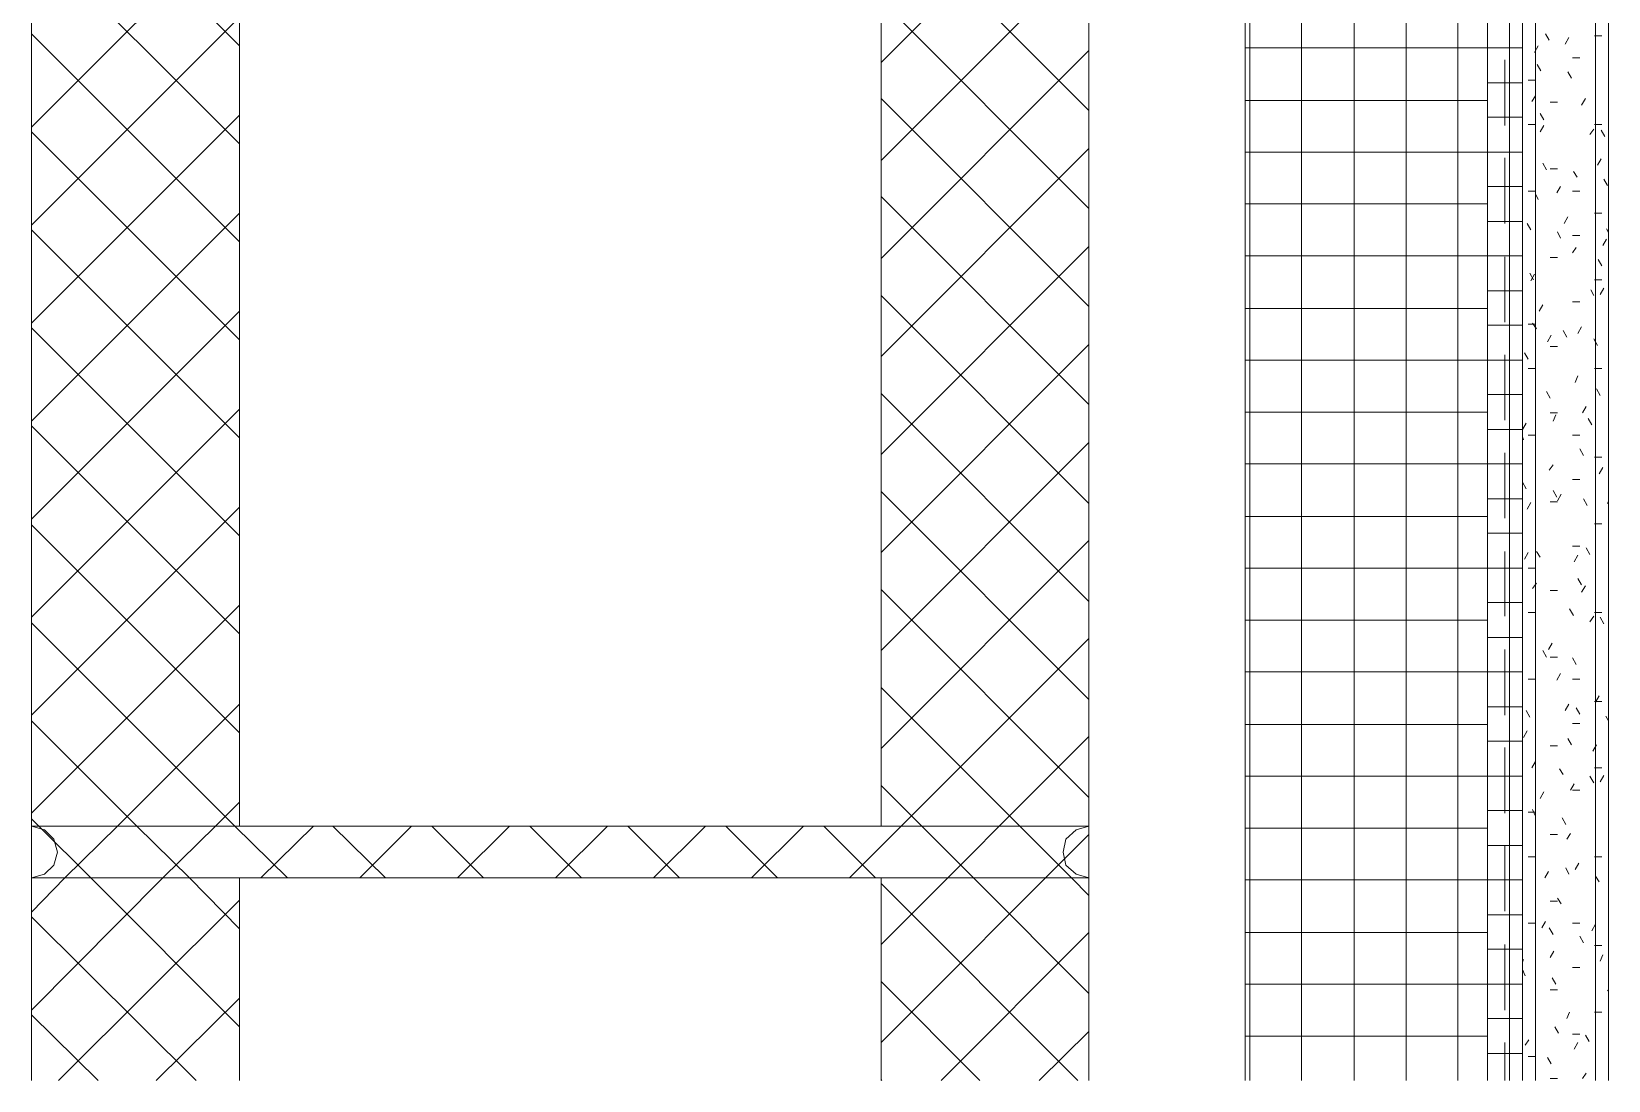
# Model space of a CAD drawing. Header units: inches. Extents: x -257 to 21868, y -296 to 108.
# Drawn here: x 160.92 to 172.27, y 10.24 to 17.78 of the extents above; entities that cross this region are included whole.
import ezdxf

# ---------------------------------------------------------------- set-up
doc = ezdxf.new("R2010")
doc.units = ezdxf.units.IN
doc.header["$MEASUREMENT"] = 0
doc.layers.add('NSE-By_Others', color=8, linetype='Continuous', lineweight=0)

msp = doc.modelspace()

# ---------------------------------------------------------------- linework, layer by layer
at = {"layer": 'NSE-By_Others'}
for points in [[(171.55609, 10.239), (171.55609, 24.03554)], [(171.64918, 24.03554), (171.64918, 10.239)], [(172.26753, 10.239), (172.26753, 24.03554)], [(171.74226, 23.74299), (171.74226, 10.239)], [(172.17444, 23.74299), (172.17444, 10.239)], [(169.6545, 23.49698), (169.6545, 10.239)], [(170.06008, 10.239), (170.06008, 23.49698)], [(170.81141, 10.239), (170.81141, 23.49698)], [(169.68774, 10.239), (169.68774, 23.45708)], [(170.43907, 10.239), (170.43907, 23.45708)], [(171.18375, 10.239), (171.18375, 23.45708)], [(160.92444, 22.85868), (160.92444, 10.239)], [(168.53083, 22.85868), (168.53083, 10.239)], [(171.39652, 20.31214), (171.39652, 10.239)], [(162.42046, 19.67384), (162.42046, 12.06746)], [(167.03482, 19.67384), (167.03482, 12.06746)], [(162.42046, 17.67916), (160.92444, 19.17517)], [(167.03482, 17.55948), (168.53083, 19.05549)], [(168.53083, 17.21373), (167.03482, 18.70974)], [(160.92444, 17.09405), (162.42046, 18.59006)], [(162.42046, 16.97437), (160.92444, 18.47038)], [(167.03482, 16.85469), (168.53083, 18.3507)], [(168.53083, 16.50895), (167.03482, 18.00496)], [(160.92444, 16.38926), (162.42046, 17.88527)], [(162.42046, 16.26958), (160.92444, 17.76559)], [(171.842, 17.71905), (171.8154, 17.76559)], [(171.98163, 17.739), (171.95503, 17.69246)], [(172.1678, 17.7523), (172.22099, 17.7523)], [(167.03482, 16.1499), (168.53083, 17.64591)], [(169.6545, 17.66586), (171.64918, 17.66586)], [(171.76221, 17.67916), (171.73561, 17.63262)], [(172.00822, 17.59272), (172.06141, 17.59272)], [(171.52285, 17.57942), (171.52285, 17.10735)], [(171.78216, 17.49964), (171.75556, 17.54618)], [(172.00157, 17.44645), (171.97498, 17.49299)], [(171.39652, 17.4132), (171.64918, 17.4132)], [(171.68907, 17.43315), (171.74226, 17.43315)], [(168.53083, 15.80416), (167.03482, 17.30017)], [(169.6545, 17.28687), (171.39652, 17.28687)], [(171.74226, 17.32012), (171.71567, 17.28022)], [(171.84865, 17.27357), (171.90184, 17.27357)], [(172.10131, 17.30017), (172.07471, 17.25363)], [(160.92444, 15.68448), (162.42046, 17.18049)], [(171.39652, 17.16719), (171.64918, 17.16719)], [(171.8021, 17.14724), (171.77551, 17.19379)], [(162.42046, 15.5648), (160.92444, 17.06081)], [(171.68907, 17.114), (171.74226, 17.114)], [(171.8021, 17.10735), (171.77551, 17.06081)], [(172.16115, 17.08075), (172.13455, 17.04086)], [(172.1678, 17.114), (172.22099, 17.114)], [(172.24093, 17.02756), (172.21434, 17.0741)], [(167.03482, 15.44512), (168.53083, 16.94113)], [(169.6545, 16.91453), (171.64918, 16.91453)], [(171.52285, 16.87464), (171.52285, 16.40256)], [(171.82205, 16.7882), (171.79546, 16.83474)], [(171.84865, 16.79485), (171.90184, 16.79485)], [(172.21434, 16.86799), (172.18774, 16.82145)], [(172.04147, 16.73501), (172.01487, 16.7749)], [(172.26088, 16.67517), (172.23429, 16.72171)], [(168.53083, 15.09937), (167.03482, 16.59538)], [(171.39652, 16.66852), (171.64918, 16.66852)], [(171.68907, 16.63527), (171.74226, 16.63527)], [(171.76221, 16.57543), (171.74226, 16.61533)], [(171.92179, 16.66852), (171.89519, 16.62198)], [(172.00822, 16.63527), (172.06141, 16.63527)], [(160.92444, 14.97969), (162.42046, 16.4757)], [(169.6545, 16.54219), (171.39652, 16.54219)], [(171.97498, 16.4491), (171.94838, 16.40256)], [(172.1678, 16.4757), (172.22099, 16.4757)], [(162.42046, 14.86001), (160.92444, 16.35602)], [(171.39652, 16.41586), (171.64918, 16.41586)], [(171.70902, 16.35602), (171.68242, 16.40256)], [(171.92179, 16.29618), (171.90184, 16.34272)], [(172.26753, 16.33607), (172.25423, 16.36267)], [(167.03482, 14.74033), (168.53083, 16.23634)], [(172.00822, 16.31613), (172.06141, 16.31613)], [(172.03482, 16.22969), (172.00822, 16.1898)], [(172.25423, 16.28953), (172.22764, 16.24299)], [(169.6545, 16.16985), (171.64918, 16.16985)], [(171.52285, 16.1632), (171.52285, 15.69113)], [(171.84865, 16.15655), (171.90184, 16.15655)], [(172.22099, 16.09671), (172.19439, 16.14325)], [(171.72897, 15.99698), (171.70237, 16.04352)], [(171.73561, 16.03687), (171.70902, 15.99033)], [(172.1678, 15.99698), (172.22099, 15.99698)], [(168.53083, 14.38793), (167.03482, 15.88395)], [(171.39652, 15.91719), (171.64918, 15.91719)], [(172.16115, 15.88395), (172.1412, 15.92384)], [(172.23429, 15.93714), (172.20769, 15.89059)], [(160.92444, 14.2749), (162.42046, 15.77091)], [(169.6545, 15.79086), (171.39652, 15.79086)], [(171.79546, 15.81746), (171.76886, 15.77091)], [(172.00822, 15.8374), (172.06141, 15.8374)], [(171.39652, 15.67118), (171.64918, 15.67118)], [(171.68907, 15.67783), (171.74226, 15.67783)], [(171.74891, 15.64458), (171.72232, 15.68448)], [(172.07471, 15.65788), (172.04811, 15.61134)], [(162.42046, 14.15522), (160.92444, 15.65123)], [(171.8553, 15.59804), (171.8287, 15.5515)], [(171.96833, 15.58474), (171.94173, 15.63129)], [(172.18774, 15.5249), (172.16115, 15.57145)], [(167.03482, 14.03554), (168.53083, 15.53155)], [(171.52285, 15.45841), (171.52285, 14.98634)], [(171.68907, 15.42517), (171.66248, 15.47171)], [(171.84865, 15.51825), (171.90184, 15.51825)], [(169.6545, 15.41852), (171.64918, 15.41852)], [(171.68907, 15.35868), (171.74226, 15.35868)], [(172.1678, 15.35868), (172.22099, 15.35868)], [(172.04811, 15.30549), (172.02817, 15.25895)], [(172.20769, 15.16586), (172.18109, 15.2124)], [(168.53083, 13.68315), (167.03482, 15.17916)], [(171.39652, 15.17251), (171.64918, 15.17251)], [(171.84865, 15.14591), (171.82205, 15.19246)], [(160.92444, 13.57012), (162.42046, 15.06613)], [(169.6545, 15.04618), (171.39652, 15.04618)], [(171.84865, 15.03953), (171.90184, 15.03953)], [(171.88854, 15.02623), (171.86859, 14.97969)], [(172.10796, 15.08607), (172.08136, 15.03953)], [(172.14785, 14.95309), (172.12125, 14.99964)], [(162.42046, 13.45043), (160.92444, 14.94645)], [(171.39652, 14.91985), (171.64918, 14.91985)], [(171.67577, 14.96639), (171.64918, 14.91985)], [(171.65583, 14.84671), (171.64918, 14.86666)], [(171.68907, 14.87996), (171.74226, 14.87996)], [(172.00822, 14.87996), (172.06141, 14.87996)], [(167.03482, 13.33075), (168.53083, 14.82676)], [(171.52285, 14.75363), (171.52285, 14.28155)], [(172.08801, 14.73368), (172.06141, 14.78022)], [(169.6545, 14.67384), (171.64918, 14.67384)], [(171.86859, 14.66719), (171.842, 14.6273)], [(172.1678, 14.72038), (172.22099, 14.72038)], [(172.22764, 14.64724), (172.20104, 14.6007)], [(171.67577, 14.49432), (171.64918, 14.54086)], [(172.00822, 14.56081), (172.06141, 14.56081)], [(168.53083, 12.97836), (167.03482, 14.47437)], [(171.39652, 14.42118), (171.64918, 14.42118)], [(171.89519, 14.43448), (171.86859, 14.48102)], [(171.92843, 14.45442), (171.90184, 14.40788)], [(172.1146, 14.37464), (172.08801, 14.42118)], [(160.92444, 12.86533), (162.42046, 14.36134)], [(169.6545, 14.29485), (171.39652, 14.29485)], [(171.70902, 14.39458), (171.68242, 14.34804)], [(171.84865, 14.40123), (171.90184, 14.40123)], [(172.26753, 14.40123), (172.26088, 14.38793)], [(162.42046, 12.739), (160.92444, 14.23501)], [(172.1678, 14.24166), (172.22099, 14.24166)], [(167.03482, 12.62597), (168.53083, 14.12198)], [(171.39652, 14.17517), (171.64918, 14.17517)], [(172.00822, 14.08208), (172.06141, 14.08208)], [(172.13455, 14.02224), (172.10796, 14.06879)], [(171.52285, 14.04219), (171.52285, 13.57676)], [(171.68907, 14.03554), (171.66248, 13.989)], [(171.77551, 14.0023), (171.74891, 14.04219)], [(172.04811, 14.01559), (172.02152, 13.96905)], [(169.6545, 13.92251), (171.64918, 13.92251)], [(171.68907, 13.92251), (171.74226, 13.92251)], [(172.07471, 13.80283), (172.04811, 13.84937)], [(168.53083, 12.27357), (167.03482, 13.76958)], [(171.74891, 13.81613), (171.72232, 13.77623)], [(171.84865, 13.76293), (171.90184, 13.76293)], [(172.10131, 13.79618), (172.07471, 13.74964)], [(160.92444, 12.16054), (162.42046, 13.65655)], [(171.39652, 13.6765), (171.64918, 13.6765)], [(172.01487, 13.58341), (171.98827, 13.62996)], [(162.7662, 11.69512), (162.38721, 12.06746), (160.92444, 13.53022)], [(169.6545, 13.55017), (171.39652, 13.55017)], [(171.68907, 13.60336), (171.74226, 13.60336)], [(172.16115, 13.57676), (172.13455, 13.53687)], [(172.1678, 13.60336), (172.22099, 13.60336)], [(172.23429, 13.52357), (172.20769, 13.57012)], [(166.80875, 11.69512), (168.53083, 13.41719)], [(171.39652, 13.42384), (171.64918, 13.42384)], [(171.52285, 13.3374), (171.52285, 12.86533)], [(171.82205, 13.28421), (171.79546, 13.33075)], [(171.86194, 13.38395), (171.83535, 13.3374)], [(171.84865, 13.28421), (171.90184, 13.28421)], [(172.03482, 13.23102), (172.00822, 13.27756)], [(169.6545, 13.17783), (171.64918, 13.17783)], [(171.92179, 13.16453), (171.89519, 13.11799)], [(168.53083, 11.56879), (168.4045, 11.69512), (167.03482, 13.0648)], [(171.68907, 13.12464), (171.74226, 13.12464)], [(172.00822, 13.12464), (172.06141, 13.12464)], [(160.92444, 11.4491), (161.16381, 11.69512), (161.5428, 12.06746), (162.42046, 12.94512)], [(171.98163, 12.94512), (171.95503, 12.89857)], [(172.1678, 12.96506), (172.22099, 12.96506)], [(172.20104, 13.00496), (172.17444, 12.95841)], [(162.42046, 11.32942), (162.06141, 11.69512), (161.68242, 12.06746), (160.92444, 12.82543)], [(171.39652, 12.92517), (171.64918, 12.92517)], [(171.70237, 12.85203), (171.67577, 12.89857)], [(172.06141, 12.87198), (172.03482, 12.91852)], [(172.26753, 12.82543), (172.24758, 12.85868)], [(167.03482, 11.21639), (168.53083, 12.7124)], [(169.6545, 12.79884), (171.39652, 12.79884)], [(171.68242, 12.7523), (171.65583, 12.70575)], [(172.00822, 12.80549), (172.06141, 12.80549)], [(171.39652, 12.67916), (171.64918, 12.67916)], [(171.52285, 12.63262), (171.52285, 12.16054)], [(171.84865, 12.64591), (171.90184, 12.64591)], [(172.00157, 12.65256), (171.97498, 12.6991)], [(172.18109, 12.65256), (172.1545, 12.60602)], [(171.74226, 12.53288), (171.71567, 12.48634)], [(171.94173, 12.4398), (171.91514, 12.47969)], [(172.1678, 12.48634), (172.22099, 12.48634)], [(169.6545, 12.4265), (171.64918, 12.4265)], [(172.02152, 12.37331), (171.99492, 12.32676)], [(172.16115, 12.37996), (172.13455, 12.4265)], [(172.23429, 12.43315), (172.20769, 12.3866)], [(168.53083, 10.864), (167.69971, 11.69512), (167.03482, 12.36001)], [(171.8021, 12.31347), (171.77551, 12.26692)], [(172.00822, 12.32676), (172.06141, 12.32676)], [(160.92444, 10.74432), (161.86859, 11.69512), (162.24758, 12.06746), (162.42046, 12.24033)], [(171.39652, 12.18049), (171.64918, 12.18049)], [(171.68907, 12.16719), (171.74226, 12.16719)], [(171.74226, 12.14059), (171.72232, 12.18714)], [(162.42046, 10.62464), (161.34998, 11.69512), (160.97764, 12.06746), (160.92444, 12.12065)], [(160.92444, 12.06746), (168.53083, 12.06746)], [(168.53083, 11.69512), (160.92444, 11.69512), (161.01753, 11.72171), (161.08402, 11.7882), (161.11061, 11.88129), (161.08402, 11.97437), (161.01753, 12.04086), (160.92444, 12.06746)], [(162.57338, 11.69512), (162.95237, 12.06746)], [(163.47099, 11.69512), (163.092, 12.06746)], [(163.28482, 11.69512), (163.65716, 12.06746)], [(164.17577, 11.69512), (163.80343, 12.06746)], [(163.9896, 11.69512), (164.36194, 12.06746)], [(164.88056, 11.69512), (164.50822, 12.06746)], [(164.69439, 11.69512), (165.06673, 12.06746)], [(165.58535, 11.69512), (165.21301, 12.06746)], [(165.39918, 11.69512), (165.77152, 12.06746)], [(166.29014, 11.69512), (165.9178, 12.06746)], [(166.10397, 11.69512), (166.47631, 12.06746)], [(166.99492, 11.69512), (166.62258, 12.06746)], [(168.53083, 12.06746), (168.43774, 12.04086), (168.3646, 11.97437), (168.34466, 11.88129), (168.3646, 11.7882), (168.43774, 11.72171), (168.53083, 11.69512)], [(169.6545, 12.05416), (171.39652, 12.05416)], [(171.96168, 12.08075), (171.93508, 12.1273)], [(167.03482, 10.5116), (168.53083, 12.00762)], [(171.39652, 11.92783), (171.64918, 11.92783)], [(171.52285, 11.92783), (171.52285, 11.45575)], [(171.84865, 12.00762), (171.90184, 12.00762)], [(171.99492, 12.01426), (171.96833, 11.97437)], [(171.68907, 11.84804), (171.74226, 11.84804)], [(172.05476, 11.8015), (172.02817, 11.75496)], [(172.1678, 11.84804), (172.22099, 11.84804)], [(162.42046, 10.239), (162.42046, 11.69512)], [(167.03482, 10.239), (167.03482, 11.69512)], [(171.83535, 11.74166), (171.80875, 11.69512)], [(171.98163, 11.72171), (171.96168, 11.76825)], [(172.20104, 11.66852), (172.17444, 11.70841)], [(168.45104, 10.239), (167.03482, 11.65522)], [(169.6545, 11.68182), (171.64918, 11.68182)], [(161.11726, 10.239), (162.42046, 11.53554)], [(171.84865, 11.52889), (171.90184, 11.52889)], [(171.92843, 11.50895), (171.90184, 11.54884)], [(162.10796, 10.239), (160.92444, 11.41586)], [(171.39652, 11.42916), (171.64918, 11.42916)], [(171.68907, 11.36932), (171.74226, 11.36932)], [(171.8154, 11.38262), (171.78881, 11.33607)], [(172.00822, 11.36932), (172.06141, 11.36932)], [(172.17444, 11.36267), (172.14785, 11.31613)], [(167.467, 10.239), (168.53083, 11.30283)], [(169.6545, 11.30283), (171.39652, 11.30283)], [(171.86859, 11.28953), (171.842, 11.33607)], [(172.08801, 11.22969), (172.06141, 11.27623)], [(171.39652, 11.18315), (171.64918, 11.18315)], [(171.52285, 11.21639), (171.52285, 10.74432)], [(171.87524, 11.16985), (171.84865, 11.12331)], [(172.1678, 11.20974), (172.22099, 11.20974)], [(172.22764, 11.14325), (172.20769, 11.09671)], [(171.65583, 11.11001), (171.64918, 11.09006)], [(171.66913, 10.99033), (171.64918, 11.03687)], [(172.00822, 11.05017), (172.06141, 11.05017)], [(167.74625, 10.239), (167.03482, 10.95043)], [(169.6545, 10.93049), (171.64918, 10.93049)], [(171.84865, 10.89059), (171.90184, 10.89059)], [(171.88854, 10.93049), (171.86194, 10.97703)], [(172.26753, 10.89059), (172.26088, 10.88395)], [(161.82205, 10.239), (162.42046, 10.83075)], [(161.40317, 10.239), (160.92444, 10.71107)], [(171.39652, 10.68448), (171.64918, 10.68448)], [(171.98827, 10.73102), (171.96833, 10.68448)], [(172.1678, 10.73102), (172.22099, 10.73102)], [(168.17179, 10.239), (168.53083, 10.59139)], [(169.6545, 10.55815), (171.39652, 10.55815)], [(171.90849, 10.57809), (171.88189, 10.62464)], [(172.00822, 10.57145), (172.06141, 10.57145)], [(172.1279, 10.51825), (172.10131, 10.5648)], [(171.52285, 10.5116), (171.52285, 10.239)], [(171.69572, 10.53155), (171.66913, 10.49166)], [(172.04811, 10.5116), (172.02152, 10.46506)], [(171.39652, 10.43182), (171.64918, 10.43182)], [(171.68907, 10.41187), (171.74226, 10.41187)], [(171.8553, 10.35868), (171.8287, 10.40522)], [(167.04147, 10.239), (167.03482, 10.24565)], [(171.84865, 10.2523), (171.90184, 10.2523)], [(172.10796, 10.29219), (172.08136, 10.2523)]]:
    msp.add_lwpolyline(points, dxfattribs=at)

doc.saveas('drawing.dxf')
